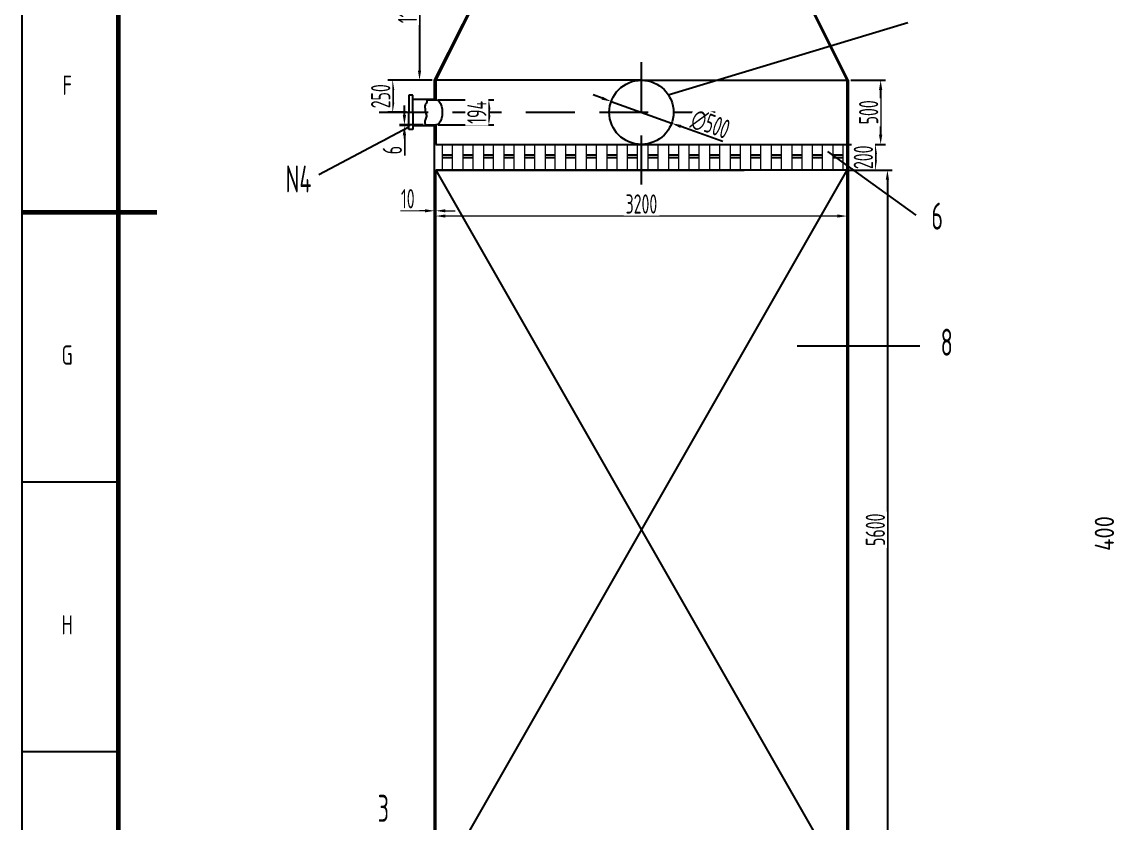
# Model space of a CAD drawing. Header units: millimetres. Extents: x 1350 to 1944, y 1255 to 2096.
# Drawn here: x 1350.4 to 1634.3, y 1516.5 to 1724.5 of the extents above; entities that cross this region are included whole.
import ezdxf

# ---------------------------------------------------------------- set-up
doc = ezdxf.new("R2010")
doc.units = ezdxf.units.MM
doc.linetypes.add('DASHED', pattern=[19.05, 12.7, -6.35])
for name, color, linetype, lineweight in [('02-粗实线', 7, 'Continuous', 18), ('03-标注', 5, 'Continuous', 18), ('5-细实线', 7, 'Continuous', 25), ('7-图框与标题栏', 7, 'Continuous', 25), ('中心线', 1, 'DASHED', 25)]:
    doc.layers.add(name, color=color, linetype=linetype, lineweight=lineweight)
doc.layers.add('DLI', color=5, linetype='Continuous')
doc.layers.add('INSTRUCTION', color=6, linetype='Continuous')
doc.styles.add('5-gbcbig', font='gbenor.shx', dxfattribs={"width": 0.7, "height": 5, "bigfont": 'gbcbig.shx'})
doc.styles.add('7-gbcbig', font='gbenor.shx', dxfattribs={"width": 0.7, "height": 7, "bigfont": 'gbcbig.shx'})
doc.styles.add('Sense 8 1', font='gbenor.shx', dxfattribs={"width": 0.8, "height": 3.5})
doc.styles.add('国标英文+数字', font='gbenor.shx', dxfattribs={"height": 5, "bigfont": 'gbcbig.shx'})
doc.dimstyles.new('副本 ISO-25', dxfattribs={"dimtxt": 5, "dimasz": 2.5, "dimexe": 1.25, "dimexo": 0.625, "dimtad": 1, "dimdec": 0, "dimlfac": 30, "dimtxsty": '5-gbcbig', "dimcen": 2.5, "dimclrd": 256, "dimclre": 256, "dimclrt": 256, "dimadec": 0, "dimazin": 0, "dimtfac": 1, "dimtdec": 0, "dimtmove": 0, "dimatfit": 3, "dimfxl": 0, "dimlwd": -1, "dimlwe": -1, "dimarcsym": 0})

# ---------------------------------------------------------------- blocks, each defined once
blk = doc.blocks.new('*D146')
at = {"layer": 'Defpoints', "color": 0, "transparency": 16777216}
for p in [(1564.84, 1709.32), (1564.51, 1692.66), (1573.24, 1692.66)]:
    blk.add_point(p, dxfattribs=at)
at = {"layer": 'DLI', "transparency": 16777216}
for p, q in [((1565.46, 1709.32), (1574.49, 1709.32)), ((1573.24, 1706.82), (1573.24, 1695.16)), ((1565.13, 1692.66), (1574.49, 1692.66))]:
    blk.add_line(p, q, dxfattribs=at)
for points in [[(1572.82, 1706.82), (1573.66, 1706.82), (1573.24, 1709.32)], [(1572.82, 1695.16), (1573.66, 1695.16), (1573.24, 1692.66)]]:
    blk.add_solid(points, dxfattribs=at)
at = {"layer": 'DLI', "transparency": 16777216, "insert": (1570.12, 1700.99), "char_height": 5, "attachment_point": 5, "rotation": 90, "style": '5-gbcbig', "bg_fill": 3, "box_fill_scale": 1.1, "bg_fill_color": 256, "bg_fill_true_color": 13158600, "bg_fill_transparency": 0}
blk.add_mtext('500', dxfattribs=at)
blk = doc.blocks.new('*D147')
at = {"layer": 'Defpoints', "color": 0, "transparency": 16777216}
for p in [(1457.84, 1704.22), (1457.84, 1697.76)]:
    blk.add_point(p, dxfattribs=at)
at = {"layer": 'DLI', "transparency": 16777216}
for p, q in [((1458.46, 1704.22), (1472.86, 1704.22)), ((1471.61, 1701.72), (1471.61, 1700.26)), ((1458.46, 1697.76), (1472.86, 1697.76))]:
    blk.add_line(p, q, dxfattribs=at)
for points in [[(1471.19, 1701.72), (1472.02, 1701.72), (1471.61, 1704.22)], [(1471.19, 1700.26), (1472.02, 1700.26), (1471.61, 1697.76)]]:
    blk.add_solid(points, dxfattribs=at)
at = {"layer": 'DLI', "transparency": 16777216, "insert": (1468.48, 1700.99), "char_height": 5, "attachment_point": 5, "rotation": 90, "style": '5-gbcbig', "bg_fill": 3, "box_fill_scale": 1.1, "bg_fill_color": 256, "bg_fill_true_color": 13158600, "bg_fill_transparency": 0}
blk.add_mtext('194', dxfattribs=at)
at = {"layer": 'Defpoints', "color": 0, "transparency": 16777216}
blk.add_point((1471.61, 1697.76), dxfattribs=at)
blk = doc.blocks.new('*D148')
at = {"layer": 'Defpoints', "color": 0, "transparency": 16777216}
for p in [(1455.13, 1697.76), (1449.69, 1697.56), (1451.84, 1697.56)]:
    blk.add_point(p, dxfattribs=at)
at = {"layer": 'DLI', "transparency": 16777216}
for p, q in [((1449.69, 1700.26), (1449.69, 1702.76)), ((1454.51, 1697.76), (1448.44, 1697.76)), ((1449.69, 1697.76), (1449.69, 1697.56)), ((1451.21, 1697.56), (1448.44, 1697.56)), ((1449.69, 1695.06), (1449.69, 1689.82))]:
    blk.add_line(p, q, dxfattribs=at)
for points in [[(1449.27, 1700.26), (1450.1, 1700.26), (1449.69, 1697.76)], [(1449.27, 1695.06), (1450.1, 1695.06), (1449.69, 1697.56)]]:
    blk.add_solid(points, dxfattribs=at)
at = {"layer": 'DLI', "transparency": 16777216, "insert": (1446.56, 1691.19), "char_height": 5, "attachment_point": 5, "rotation": 90, "style": '5-gbcbig', "bg_fill": 3, "box_fill_scale": 1.1, "bg_fill_color": 256, "bg_fill_true_color": 13158600, "bg_fill_transparency": 0}
blk.add_mtext('6', dxfattribs=at)
blk = doc.blocks.new('*D149')
at = {"layer": 'DLI', "transparency": 16777216}
for p, q in [((1565.13, 1692.66), (1573.12, 1692.66)), ((1571.87, 1690.16), (1571.87, 1688.49)), ((1565.13, 1685.99), (1573.12, 1685.99))]:
    blk.add_line(p, q, dxfattribs=at)
for points in [[(1571.45, 1690.16), (1572.29, 1690.16), (1571.87, 1692.66)], [(1571.45, 1688.49), (1572.29, 1688.49), (1571.87, 1685.99)]]:
    blk.add_solid(points, dxfattribs=at)
at = {"layer": 'DLI', "transparency": 16777216, "insert": (1568.75, 1689.32), "char_height": 5, "attachment_point": 5, "rotation": 90, "style": '5-gbcbig', "bg_fill": 3, "box_fill_scale": 1.1, "bg_fill_color": 256, "bg_fill_true_color": 13158600, "bg_fill_transparency": 0}
blk.add_mtext('200', dxfattribs=at)
at = {"layer": 'Defpoints', "color": 0, "transparency": 16777216}
for p in [(1564.51, 1692.66), (1564.51, 1685.99), (1571.87, 1685.99)]:
    blk.add_point(p, dxfattribs=at)
blk = doc.blocks.new('*D150')
at = {"layer": 'Defpoints', "color": 0, "transparency": 16777216}
for p in [(1564.51, 1685.99), (1564.51, 1499.32), (1574.99, 1499.32)]:
    blk.add_point(p, dxfattribs=at)
at = {"layer": 'DLI', "transparency": 16777216}
for p, q in [((1565.13, 1685.99), (1576.24, 1685.99)), ((1574.99, 1683.49), (1574.99, 1501.82)), ((1565.13, 1499.32), (1576.24, 1499.32))]:
    blk.add_line(p, q, dxfattribs=at)
for points in [[(1574.57, 1683.49), (1575.41, 1683.49), (1574.99, 1685.99)], [(1574.57, 1501.82), (1575.41, 1501.82), (1574.99, 1499.32)]]:
    blk.add_solid(points, dxfattribs=at)
at = {"layer": 'DLI', "transparency": 16777216, "insert": (1571.86, 1592.66), "char_height": 5, "attachment_point": 5, "rotation": 90, "style": '5-gbcbig', "bg_fill": 3, "box_fill_scale": 1.1, "bg_fill_color": 256, "bg_fill_true_color": 13158600, "bg_fill_transparency": 0}
blk.add_mtext('5600', dxfattribs=at)
blk = doc.blocks.new('*D155')
at = {"layer": 'Defpoints', "color": 0, "transparency": 16777216}
for p in [(1471.19, 1745.99), (1453.61, 1709.32), (1457.51, 1709.32)]:
    blk.add_point(p, dxfattribs=at)
at = {"layer": 'DLI', "transparency": 16777216}
for p, q in [((1470.56, 1745.99), (1452.36, 1745.99)), ((1453.61, 1743.49), (1453.61, 1711.82)), ((1456.88, 1709.32), (1452.36, 1709.32))]:
    blk.add_line(p, q, dxfattribs=at)
for points in [[(1453.19, 1743.49), (1454.02, 1743.49), (1453.61, 1745.99)], [(1453.19, 1711.82), (1454.02, 1711.82), (1453.61, 1709.32)]]:
    blk.add_solid(points, dxfattribs=at)
at = {"layer": 'DLI', "transparency": 16777216, "insert": (1450.48, 1727.66), "char_height": 5, "attachment_point": 5, "rotation": 90, "style": '5-gbcbig', "bg_fill": 3, "box_fill_scale": 1.1, "bg_fill_color": 256, "bg_fill_true_color": 13158600, "bg_fill_transparency": 0}
blk.add_mtext('1100', dxfattribs=at)
blk = doc.blocks.new('*D167')
at = {"layer": 'Defpoints', "color": 0, "transparency": 16777216}
for p in [(1457.51, 1709.32), (1450.84, 1700.99)]:
    blk.add_point(p, dxfattribs=at)
at = {"layer": 'DLI', "transparency": 16777216}
for p, q in [((1456.88, 1709.32), (1445.4, 1709.32)), ((1446.65, 1706.82), (1446.65, 1703.49)), ((1450.21, 1700.99), (1445.4, 1700.99))]:
    blk.add_line(p, q, dxfattribs=at)
for points in [[(1446.23, 1706.82), (1447.07, 1706.82), (1446.65, 1709.32)], [(1446.23, 1703.49), (1447.07, 1703.49), (1446.65, 1700.99)]]:
    blk.add_solid(points, dxfattribs=at)
at = {"layer": 'DLI', "transparency": 16777216, "insert": (1443.53, 1705.16), "char_height": 5, "attachment_point": 5, "rotation": 90, "style": '5-gbcbig', "bg_fill": 3, "box_fill_scale": 1.1, "bg_fill_color": 256, "bg_fill_true_color": 13158600, "bg_fill_transparency": 0}
blk.add_mtext('250', dxfattribs=at)
at = {"layer": 'Defpoints', "color": 0, "transparency": 16777216}
blk.add_point((1446.65, 1700.99), dxfattribs=at)
blk = doc.blocks.new('*D172')
at = {"layer": 'Defpoints', "color": 0, "transparency": 16777216}
for p in [(1503.33, 1703.81), (1519.01, 1698.17)]:
    blk.add_point(p, dxfattribs=at)
at = {"layer": 'DLI', "transparency": 16777216}
for p, q in [((1500.98, 1704.66), (1498.63, 1705.5)), ((1503.33, 1703.81), (1519.01, 1698.17)), ((1532.31, 1693.38), (1521.37, 1697.32))]:
    blk.add_line(p, q, dxfattribs=at)
for points in [[(1501.12, 1705.05), (1500.84, 1704.27), (1503.33, 1703.81)], [(1521.51, 1697.71), (1521.22, 1696.93), (1519.01, 1698.17)]]:
    blk.add_solid(points, dxfattribs=at)
at = {"layer": 'DLI', "transparency": 16777216, "insert": (1529.07, 1697.87), "char_height": 5, "attachment_point": 5, "rotation": 340.2082, "style": '5-gbcbig', "bg_fill": 3, "box_fill_scale": 1.1, "bg_fill_color": 256, "bg_fill_true_color": 13158600, "bg_fill_transparency": 0}
blk.add_mtext('∅500', dxfattribs=at)
blk = doc.blocks.new('*D185')
at = {"layer": '03-标注', "transparency": 16777216}
for p, q in [((1457.84, 1685.36), (1457.84, 1672.82)), ((1564.51, 1685.36), (1564.51, 1672.82)), ((1562.01, 1674.07), (1460.34, 1674.07))]:
    blk.add_line(p, q, dxfattribs=at)
for points in [[(1460.34, 1674.49), (1460.34, 1673.66), (1457.84, 1674.07)], [(1562.01, 1674.49), (1562.01, 1673.66), (1564.51, 1674.07)]]:
    blk.add_solid(points, dxfattribs=at)
at = {"layer": 'Defpoints', "color": 0, "transparency": 16777216}
for p in [(1457.84, 1685.99), (1564.51, 1685.99), (1457.84, 1674.07)]:
    blk.add_point(p, dxfattribs=at)
at = {"layer": '03-标注', "transparency": 16777216, "insert": (1511.17, 1677.2), "char_height": 5, "attachment_point": 5, "style": '5-gbcbig', "bg_fill": 3, "box_fill_scale": 1.1, "bg_fill_color": 256, "bg_fill_true_color": 13158600, "bg_fill_transparency": 0}
blk.add_mtext('3200', dxfattribs=at)
blk = doc.blocks.new('*D186')
at = {"layer": '03-标注', "transparency": 16777216}
for p, q in [((1455.01, 1675.43), (1448.63, 1675.43)), ((1457.51, 1675.78), (1457.51, 1676.68)), ((1457.84, 1675.43), (1457.51, 1675.43)), ((1457.84, 1676.03), (1457.84, 1674.18)), ((1460.34, 1675.43), (1462.84, 1675.43))]:
    blk.add_line(p, q, dxfattribs=at)
for points in [[(1455.01, 1675.85), (1455.01, 1675.01), (1457.51, 1675.43)], [(1460.34, 1675.85), (1460.34, 1675.01), (1457.84, 1675.43)]]:
    blk.add_solid(points, dxfattribs=at)
at = {"layer": 'Defpoints', "color": 0, "transparency": 16777216}
for p in [(1457.51, 1675.43), (1457.51, 1675.15), (1457.84, 1676.66)]:
    blk.add_point(p, dxfattribs=at)
at = {"layer": '03-标注', "transparency": 16777216, "insert": (1450.57, 1678.56), "char_height": 5, "attachment_point": 5, "style": '5-gbcbig', "bg_fill": 3, "box_fill_scale": 1.1, "bg_fill_color": 256, "bg_fill_true_color": 13158600, "bg_fill_transparency": 0}
blk.add_mtext('10', dxfattribs=at)

msp = doc.modelspace()

# ---------------------------------------------------------------- linework, layer by layer
for p, q in [((1457.506, 1709.323), (1470.854, 1735.99)), ((1471.161, 1735.989), (1457.839, 1709.323)), ((1551.187, 1735.979), (1564.505, 1709.323)), ((1564.839, 1709.323), (1551.49, 1735.99)), ((1457.839, 1709.323), (1457.506, 1709.323)), ((1457.506, 1704.423), (1457.506, 1709.323)), ((1511.172, 1709.323), (1457.839, 1709.323)), ((1457.839, 1709.323), (1457.839, 1704.223)), ((1511.172, 1709.323), (1564.505, 1709.323)), ((1564.505, 1709.323), (1564.839, 1709.323)), ((1564.505, 1709.323), (1564.505, 1692.656)), ((1564.839, 1709.323), (1564.839, 1487.076)), ((1451.839, 1705.439), (1450.839, 1705.439)), ((1450.839, 1705.439), (1450.839, 1700.989)), ((1451.839, 1704.223), (1451.839, 1705.439)), ((1451.839, 1704.223), (1451.839, 1704.423)), ((1451.839, 1704.423), (1457.839, 1704.423)), ((1451.839, 1700.989), (1451.839, 1704.223)), ((1455.583, 1704.223), (1457.823, 1704.223)), ((1450.839, 1696.539), (1450.839, 1700.989)), ((1451.839, 1700.989), (1451.839, 1697.756)), ((1451.839, 1697.756), (1451.839, 1696.539)), ((1451.839, 1697.756), (1451.839, 1697.556)), ((1455.133, 1697.756), (1457.823, 1697.756)), ((1457.839, 1697.756), (1457.839, 1692.656)), ((1451.839, 1696.539), (1450.839, 1696.539)), ((1451.839, 1697.556), (1457.839, 1697.556)), ((1457.506, 1449.322), (1457.506, 1697.556)), ((1457.839, 1692.656), (1564.505, 1692.656)), ((1457.839, 1692.656), (1478.173, 1692.656)), ((1473.839, 1692.656), (1494.173, 1692.656)), ((1489.84, 1692.656), (1510.173, 1692.656)), ((1505.84, 1692.656), (1526.173, 1692.656)), ((1521.84, 1692.656), (1537.839, 1692.656)), ((1543.173, 1692.656), (1559.173, 1692.656)), ((1564.505, 1692.656), (1564.505, 1685.989)), ((1457.839, 1685.99), (1478.506, 1685.99)), ((1457.839, 1489.322), (1457.839, 1685.989)), ((1457.839, 1685.989), (1564.505, 1499.323)), ((1564.505, 1685.989), (1457.839, 1499.323)), ((1564.505, 1685.989), (1457.839, 1685.989)), ((1457.839, 1685.989), (1537.839, 1685.989)), ((1564.505, 1685.989), (1564.505, 1489.322))]:
    msp.add_line(p, q)
msp.add_circle((1511.172, 1700.989), 8.333)
at = {"extrusion": (0, 0, -1)}
msp.add_ellipse((1457.823, 1700.989), major_axis=(0, 3.233), ratio=0.525676, start_param=6.2831853, end_param=9.424778, dxfattribs=at)
msp.add_spline([(1455.601, 1704.423), (1455.4, 1703.484), (1455.032, 1702.832), (1455.032, 1701.946), (1455.083, 1701.127), (1455.4, 1700.208), (1455.183, 1699.222), (1454.982, 1698.269), (1455.166, 1697.556), (1455.166, 1697.466)], degree=3)
at = {"layer": '02-粗实线'}
for p, q in [((1459.506, 1692.656), (1459.506, 1685.989)), ((1462.173, 1685.989), (1462.172, 1692.656)), ((1464.839, 1692.656), (1464.839, 1685.99)), ((1467.506, 1685.99), (1467.506, 1692.656)), ((1470.173, 1692.656), (1470.173, 1685.99)), ((1472.839, 1685.99), (1472.839, 1692.656)), ((1475.506, 1692.656), (1475.506, 1685.99)), ((1478.173, 1685.99), (1478.173, 1692.656)), ((1478.173, 1685.989), (1478.173, 1692.656)), ((1480.839, 1692.656), (1480.839, 1685.99)), ((1483.506, 1685.99), (1483.506, 1692.656)), ((1486.173, 1692.656), (1486.173, 1685.99)), ((1488.839, 1685.99), (1488.839, 1692.656)), ((1491.506, 1692.656), (1491.506, 1685.99)), ((1494.173, 1685.99), (1494.173, 1692.656)), ((1494.173, 1685.989), (1494.173, 1692.656)), ((1496.84, 1692.656), (1496.84, 1685.99)), ((1499.506, 1685.99), (1499.506, 1692.656)), ((1502.173, 1692.656), (1502.173, 1685.99)), ((1504.84, 1685.99), (1504.84, 1692.656)), ((1507.506, 1692.656), (1507.506, 1685.99)), ((1510.173, 1685.99), (1510.173, 1692.656)), ((1510.173, 1685.989), (1510.173, 1692.656)), ((1512.84, 1692.656), (1512.84, 1685.99)), ((1515.506, 1685.99), (1515.506, 1692.656)), ((1518.173, 1692.656), (1518.173, 1685.99)), ((1520.84, 1685.99), (1520.84, 1692.656)), ((1523.506, 1692.657), (1523.506, 1685.99)), ((1526.173, 1685.99), (1526.173, 1692.656)), ((1526.173, 1685.989), (1526.173, 1692.656)), ((1528.84, 1692.656), (1528.84, 1685.99)), ((1531.506, 1685.99), (1531.506, 1692.656)), ((1534.173, 1692.656), (1534.173, 1685.99)), ((1536.84, 1685.99), (1536.84, 1692.656)), ((1536.84, 1685.99), (1536.84, 1692.656)), ((1539.507, 1692.656), (1539.507, 1685.99)), ((1542.173, 1685.99), (1542.173, 1692.656)), ((1544.84, 1692.657), (1544.84, 1685.99)), ((1547.507, 1685.99), (1547.507, 1692.656)), ((1547.507, 1685.989), (1547.507, 1692.656)), ((1550.173, 1692.656), (1550.173, 1685.99)), ((1552.84, 1685.99), (1552.84, 1692.656)), ((1555.507, 1692.656), (1555.507, 1685.99)), ((1558.173, 1685.99), (1558.173, 1692.656)), ((1558.174, 1685.99), (1558.173, 1692.656)), ((1560.84, 1692.656), (1560.84, 1685.99)), ((1563.507, 1685.99), (1563.507, 1692.656))]:
    msp.add_line(p, q, dxfattribs=at)
at = {"layer": '5-细实线'}
for p, q in [((1459.506, 1689.989), (1462.173, 1689.989)), ((1462.173, 1689.189), (1459.506, 1689.189)), ((1464.839, 1689.989), (1467.506, 1689.989)), ((1467.506, 1689.189), (1464.839, 1689.189)), ((1470.173, 1689.989), (1472.839, 1689.989)), ((1472.839, 1689.189), (1470.173, 1689.189)), ((1475.506, 1689.989), (1478.173, 1689.989)), ((1478.173, 1689.189), (1475.506, 1689.189)), ((1480.839, 1689.989), (1483.506, 1689.989)), ((1483.506, 1689.189), (1480.839, 1689.189)), ((1486.173, 1689.989), (1488.839, 1689.989)), ((1488.839, 1689.189), (1486.173, 1689.189)), ((1491.506, 1689.989), (1494.173, 1689.989)), ((1494.173, 1689.189), (1491.506, 1689.189)), ((1496.84, 1689.989), (1499.506, 1689.989)), ((1499.506, 1689.189), (1496.84, 1689.189)), ((1502.173, 1689.989), (1504.84, 1689.989)), ((1504.84, 1689.189), (1502.173, 1689.189)), ((1507.506, 1689.989), (1510.173, 1689.989)), ((1510.173, 1689.189), (1507.506, 1689.189)), ((1512.84, 1689.99), (1515.506, 1689.99)), ((1515.506, 1689.19), (1512.84, 1689.19)), ((1518.173, 1689.99), (1520.84, 1689.99)), ((1520.84, 1689.19), (1518.173, 1689.19)), ((1523.506, 1689.99), (1526.173, 1689.99)), ((1526.173, 1689.19), (1523.506, 1689.19)), ((1528.84, 1689.989), (1531.506, 1689.989)), ((1531.506, 1689.189), (1528.84, 1689.189)), ((1534.173, 1689.989), (1536.84, 1689.989)), ((1536.84, 1689.189), (1534.173, 1689.189)), ((1539.507, 1689.99), (1542.173, 1689.99)), ((1542.173, 1689.19), (1539.507, 1689.19)), ((1544.84, 1689.99), (1547.507, 1689.99)), ((1547.507, 1689.19), (1544.84, 1689.19)), ((1550.173, 1689.989), (1552.84, 1689.989)), ((1552.84, 1689.189), (1550.173, 1689.189)), ((1555.507, 1689.989), (1558.173, 1689.989)), ((1558.173, 1689.189), (1555.507, 1689.189)), ((1560.84, 1689.99), (1563.507, 1689.99)), ((1563.507, 1689.19), (1560.84, 1689.19))]:
    msp.add_line(p, q, dxfattribs=at)
at = {"layer": '7-图框与标题栏'}
for p, q in [((1375.447, 1675.04), (1350.447, 1675.04)), ((1375.447, 1605.04), (1350.447, 1605.04)), ((1375.447, 1535.04), (1350.447, 1535.04))]:
    msp.add_line(p, q, dxfattribs=at)
at = {"layer": '7-图框与标题栏', "lineweight": 60}
msp.add_line((1350.447, 1675.04), (1385.447, 1675.04), dxfattribs=at)
at = {"layer": '7-图框与标题栏'}
msp.add_lwpolyline([(1350.447, 2095.54), (1350.447, 1254.54), (1944.447, 1254.54), (1944.447, 2095.54)], close=True, dxfattribs=at)
at = {"layer": '7-图框与标题栏', "lineweight": 60}
msp.add_lwpolyline([(1375.447, 2085.54), (1375.447, 1264.54), (1934.447, 1264.54), (1934.447, 2085.54)], close=True, dxfattribs=at)
at = {"layer": '中心线'}
for p, q in [((1511.172, 1682.283), (1511.172, 1716.302)), ((1443.115, 1700.989), (1530.304, 1700.989))]:
    msp.add_line(p, q, dxfattribs=at)

# ---------------------------------------------------------------- texts
at = {"layer": '03-标注', "insert": (1631.289, 1591.681), "char_height": 5, "attachment_point": 5, "rotation": 90, "style": '国标英文+数字'}
msp.add_mtext('400', dxfattribs=at)
at = {"layer": '7-图框与标题栏', "char_height": 5, "width": 10, "attachment_point": 5, "style": 'Sense 8 1'}
for s, insert in [('F', (1362.197, 1707.993)), ('G', (1362.197, 1637.993)), ('H', (1362.197, 1567.993))]:
    msp.add_mtext(s, dxfattribs=dict(at, insert=insert))
at = {"layer": 'INSTRUCTION', "char_height": 7, "attachment_point": 5, "style": '7-gbcbig'}
for s, insert, width in [('N4', (1422.205, 1683.681), 68.84027), ('6', (1587.9, 1674.05), 14.371), ('8', (1590.379, 1641.32), 14.371), ('3', (1444.217, 1520.355), 14.371)]:
    msp.add_mtext(s, dxfattribs=dict(at, insert=insert, width=width))

# ---------------------------------------------------------------- next in the draw order: dimensions: what is measured, and where the dimension line sits
at = {"layer": 'DLI'}
for base, p1, p2, picture, middle in [((1453.608, 1709.323), (1471.187, 1745.991), (1457.506, 1709.323), '*D155', (1450.483, 1727.657)), ((1573.241, 1692.656), (1564.839, 1709.323), (1564.505, 1692.656), '*D146', (1570.116, 1700.989)), ((1471.607, 1697.756), (1457.839, 1704.223), (1457.839, 1697.756), '*D147', (1468.482, 1700.989)), ((1449.687, 1697.556), (1455.133, 1697.756), (1451.839, 1697.556), '*D148', (1446.562, 1691.188))]:
    dim = msp.add_linear_dim(base=base, p1=p1, p2=p2, angle=90, dimstyle='副本 ISO-25', override={"dimfxl": 1.25, "dimtfill": 1, "dimarcsym": 1}, dxfattribs=at)
    dim.commit()
    dim.dimension.update_dxf_attribs({"geometry": picture, "text_midpoint": middle})
dim = msp.add_diameter_dim_2p(p1=(1503.331, 1703.811), p2=(1519.013, 1698.168), dimstyle='副本 ISO-25', override={"dimfxl": 1.25, "dimtfill": 1, "dimarcsym": 1}, dxfattribs=at)
dim.commit()
dim.dimension.update_dxf_attribs({"geometry": '*D172', "text_midpoint": (1529.07, 1697.87)})

# ---------------------------------------------------------------- next in the draw order: linework, layer by layer
at = {"layer": 'INSTRUCTION'}
for p, q in [((1518.142, 1705.558), (1580.263, 1724.329)), ((1450.839, 1697.154), (1427.476, 1684.762))]:
    msp.add_line(p, q, dxfattribs=at)

# ---------------------------------------------------------------- next in the draw order: dimensions: what is measured, and where the dimension line sits
at = {"layer": 'DLI'}
for base, p1, p2, picture, middle in [((1446.652, 1700.989), (1457.506, 1709.323), (1450.839, 1700.989), '*D167', (1443.527, 1705.156)), ((1571.872, 1685.989), (1564.505, 1692.656), (1564.505, 1685.989), '*D149', (1568.747, 1689.323))]:
    dim = msp.add_linear_dim(base=base, p1=p1, p2=p2, angle=90, dimstyle='副本 ISO-25', override={"dimfxl": 1.25, "dimtfill": 1, "dimarcsym": 1}, dxfattribs=at)
    dim.commit()
    dim.dimension.update_dxf_attribs({"geometry": picture, "text_midpoint": middle})

# ---------------------------------------------------------------- next in the draw order: dimensions: what is measured, and where the dimension line sits
dim = msp.add_linear_dim(base=(1574.989, 1499.323), p1=(1564.505, 1685.989), p2=(1564.505, 1499.323), angle=90, dimstyle='副本 ISO-25', override={"dimfxl": 1.25, "dimtfill": 1, "dimarcsym": 1}, dxfattribs=at)
dim.commit()
dim.dimension.update_dxf_attribs({"geometry": '*D150', "text_midpoint": (1571.864, 1592.656)})

# ---------------------------------------------------------------- next in the draw order: linework, layer by layer
at = {"layer": 'INSTRUCTION'}
msp.add_line((1551.572, 1640.396), (1583.424, 1640.396), dxfattribs=at)

# ---------------------------------------------------------------- next in the draw order: dimensions: what is measured, and where the dimension line sits
at = {"layer": '03-标注'}
dim = msp.add_linear_dim(base=(1457.839, 1674.072), p1=(1564.505, 1685.989), p2=(1457.839, 1685.989), dimstyle='副本 ISO-25', override={"dimfxl": 1.25, "dimtfill": 1, "dimarcsym": 1}, dxfattribs=at)
dim.commit()
dim.dimension.update_dxf_attribs({"geometry": '*D185', "text_midpoint": (1511.172, 1677.197)})

# ---------------------------------------------------------------- next in the draw order: linework, layer by layer
at = {"layer": 'INSTRUCTION'}
msp.add_line((1559.437, 1690.865), (1582.323, 1674.277), dxfattribs=at)

# ---------------------------------------------------------------- next in the draw order: dimensions: what is measured, and where the dimension line sits
at = {"layer": '03-标注'}
dim = msp.add_linear_dim(base=(1457.506, 1675.43), p1=(1457.839, 1676.658), p2=(1457.506, 1675.153), dimstyle='副本 ISO-25', override={"dimfxl": 1.25, "dimtfill": 1, "dimarcsym": 1}, dxfattribs=at)
dim.commit()
dim.dimension.update_dxf_attribs({"geometry": '*D186', "text_midpoint": (1450.567, 1678.555)})

doc.saveas('drawing.dxf')
